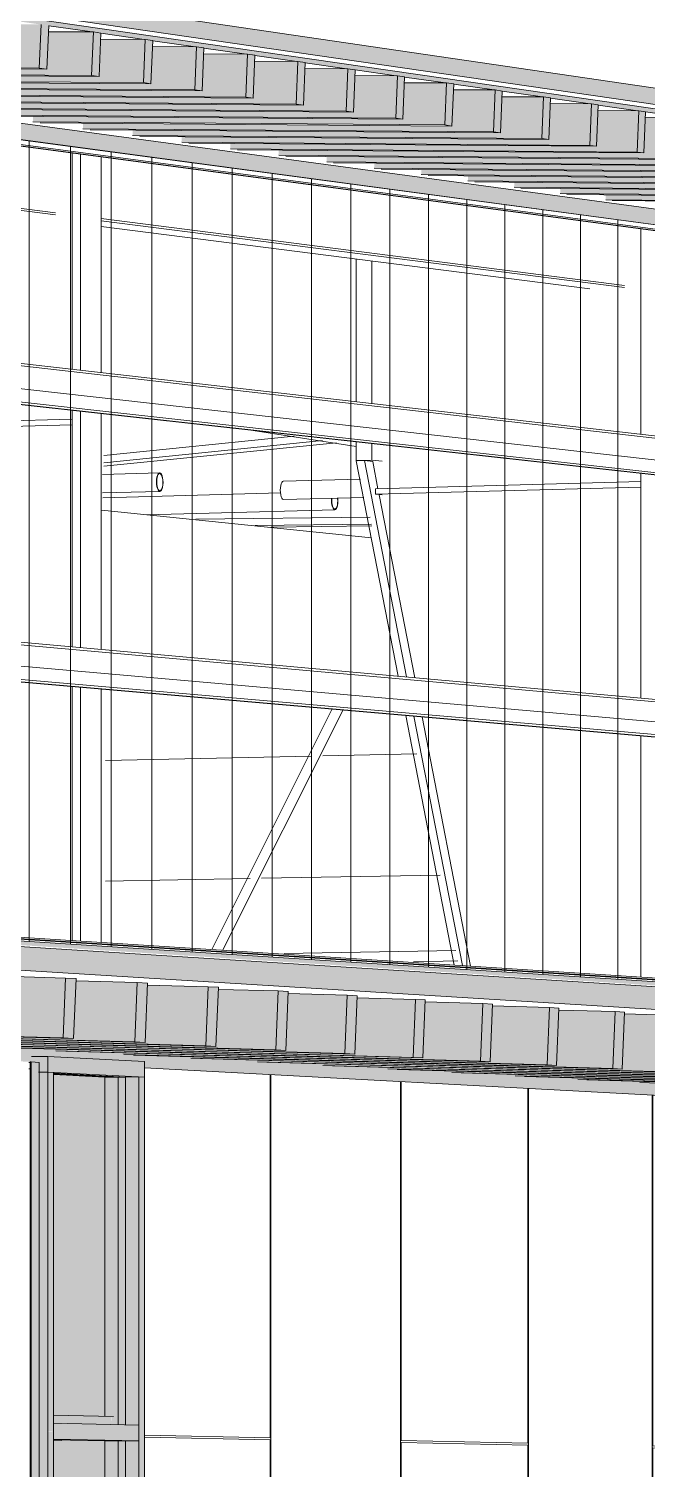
# Model space of a CAD drawing. Header units: inches. Extents: x 30681 to 92461, y -36095 to 66.
# Drawn here: x 92446.8823 to 92446.911, y 66.0095 to 66.0765 of the extents above; entities that cross this region are included whole.
import ezdxf

# ---------------------------------------------------------------- set-up
doc = ezdxf.new("R2010")
doc.units = ezdxf.units.IN
doc.header["$MEASUREMENT"] = 0
for name, color, linetype, lineweight in [('A-CLNG', 13, 'Continuous', 13), ('A-GLAZ-CURT', 52, 'Continuous', 9), ('A-GLAZ-CWMG', 51, 'Continuous', 9), ('A-ROOF', 132, 'Continuous', 13), ('A-WALL', 113, 'Continuous', 13), ('A-WALL-PATT', 111, 'Continuous', 13), ('L-SITE-WALL', 31, 'Continuous', 13), ('M-HVAC-DUCT', 70, 'Continuous', 9), ('Q-SPCQ', 91, 'Continuous', 9), ('S-BEAM', 12, 'Continuous', 9)]:
    doc.layers.add(name, color=color, linetype=linetype, lineweight=lineweight)

# ---------------------------------------------------------------- blocks, each defined once
blk = doc.blocks.new('FP_49-Looking North East Copy 1')
at = {"layer": 'A-WALL-PATT', "lineweight": 9}
for p, q in [((31214.104327, 66.010984), (31214.104327, 66.027861)), ((31214.104359, 65.99375), (31214.104359, 66.027859)), ((31214.110382, 65.993822), (31214.110382, 66.027537)), ((31214.110413, 66.010855), (31214.110413, 66.027535)), ((31214.116297, 66.010731), (31214.116297, 66.02722)), ((31214.116328, 65.993893), (31214.116328, 66.027218)), ((31214.122078, 65.993962), (31214.122078, 66.02691)), ((31214.122108, 66.010608), (31214.122108, 66.026909)), ((31214.127729, 66.01049), (31214.127729, 66.026608)), ((31214.127758, 65.994031), (31214.127758, 66.026606)), ((31214.133255, 65.994097), (31214.133255, 66.026312)), ((31214.133283, 66.010372), (31214.133283, 66.02631)), ((31214.138659, 66.010259), (31214.138659, 66.026023)), ((31214.138686, 65.994162), (31214.138686, 66.026021)), ((31214.143945, 65.994225), (31214.143945, 66.02574)), ((31214.143972, 66.010147), (31214.143972, 66.025738)), ((31214.149117, 66.010038), (31214.149117, 66.025463)), ((31214.149144, 65.994288), (31214.149144, 66.025461)), ((31214.15418, 65.994348), (31214.15418, 66.025192)), ((31214.154206, 66.009931), (31214.154206, 66.02519)), ((31214.159136, 66.009827), (31214.159136, 66.024926)), ((31214.159161, 65.994408), (31214.159161, 66.024925)), ((31214.104327, 66.010984), (31214.098479, 66.011107)), ((31214.104327, 66.010894), (31214.098479, 66.011017)), ((31214.104327, 65.976515), (31214.104327, 66.010894)), ((31214.116297, 66.010731), (31214.110413, 66.010855)), ((31214.110413, 65.97679), (31214.110413, 66.010767)), ((31214.116297, 66.010644), (31214.110413, 66.010767)), ((31214.116297, 65.977055), (31214.116297, 66.010644)), ((31214.127729, 66.01049), (31214.122108, 66.010608)), ((31214.122108, 65.977317), (31214.122108, 66.010522)), ((31214.127729, 66.010404), (31214.122108, 66.010522)), ((31214.127729, 65.977571), (31214.127729, 66.010404)), ((31214.138659, 66.010259), (31214.133283, 66.010372)), ((31214.133283, 65.977822), (31214.133283, 66.010288)), ((31214.138659, 66.010176), (31214.133283, 66.010288)), ((31214.138659, 65.978064), (31214.138659, 66.010176)), ((31214.149117, 66.010038), (31214.143972, 66.010147)), ((31214.143972, 65.978304), (31214.143972, 66.010064)), ((31214.149117, 66.009957), (31214.143972, 66.010064)), ((31214.149117, 65.978536), (31214.149117, 66.009957)), ((31214.159136, 66.009827), (31214.154206, 66.009931)), ((31214.154206, 65.978766), (31214.154206, 66.00985)), ((31214.159136, 66.009747), (31214.154206, 66.00985)), ((31214.159136, 65.978988), (31214.159136, 66.009747)), ((31214.15418, 65.994348), (31214.149144, 65.994288)), ((31214.149144, 65.994206), (31214.15418, 65.994267)), ((31214.15418, 65.978684), (31214.15418, 65.994267)), ((31214.163988, 65.994466), (31214.159161, 65.994408)), ((31214.159161, 65.994328), (31214.163988, 65.994387)), ((31214.159161, 65.97891), (31214.159161, 65.994328)), ((31214.110382, 65.993822), (31214.104359, 65.99375)), ((31214.104359, 65.99366), (31214.110382, 65.993734)), ((31214.104359, 65.976427), (31214.104359, 65.99366)), ((31214.110382, 65.9767), (31214.110382, 65.993734)), ((31214.122078, 65.993962), (31214.116328, 65.993893)), ((31214.116328, 65.993806), (31214.122078, 65.993876)), ((31214.116328, 65.976969), (31214.116328, 65.993806)), ((31214.122078, 65.97723), (31214.122078, 65.993876)), ((31214.133255, 65.994097), (31214.127758, 65.994031)), ((31214.127758, 65.993945), (31214.133255, 65.994012)), ((31214.127758, 65.977487), (31214.127758, 65.993945)), ((31214.133255, 65.977736), (31214.133255, 65.994012)), ((31214.143945, 65.994225), (31214.138686, 65.994162)), ((31214.138686, 65.994079), (31214.143945, 65.994143)), ((31214.138686, 65.977982), (31214.138686, 65.994079)), ((31214.143945, 65.97822), (31214.143945, 65.994143)), ((31214.149144, 65.978456), (31214.149144, 65.994206)), ((31214.154206, 65.978766), (31214.159136, 65.978988)), ((31214.143972, 65.978304), (31214.149117, 65.978536)), ((31214.122108, 65.977317), (31214.127729, 65.977571)), ((31214.133283, 65.977822), (31214.138659, 65.978064)), ((31214.110413, 65.97679), (31214.116297, 65.977055)), ((31214.116297, 65.976968), (31214.116297, 65.976968)), ((31214.098479, 65.976251), (31214.104327, 65.976515)), ((31214.110413, 65.976701), (31214.110413, 65.976701))]:
    blk.add_line(p, q, dxfattribs=at)
blk = doc.blocks.new('FP_51-Looking North East Copy 1')
at = {"layer": 'A-WALL-PATT', "lineweight": 9}
for p, q in [((31214.093125, 66.034047), (31214.093125, 66.071254)), ((31214.095041, 66.033925), (31214.095041, 66.070998)), ((31214.096942, 66.033803), (31214.096942, 66.070743)), ((31214.09883, 66.033706), (31214.09883, 66.07049)), ((31214.100705, 66.033562), (31214.100705, 66.070238)), ((31214.102566, 66.033443), (31214.102566, 66.069989)), ((31214.104414, 66.033324), (31214.104414, 66.069741)), ((31214.106249, 66.033207), (31214.106249, 66.069495)), ((31214.108071, 66.03309), (31214.108071, 66.069251)), ((31214.109881, 66.032974), (31214.109881, 66.069008)), ((31214.111677, 66.032859), (31214.111677, 66.068768)), ((31214.113462, 66.032745), (31214.113462, 66.068529)), ((31214.115233, 66.032632), (31214.115233, 66.068291)), ((31214.116993, 66.032519), (31214.116993, 66.068055)), ((31214.118741, 66.032407), (31214.118741, 66.067821)), ((31214.120476, 66.032296), (31214.120476, 66.067588))]:
    blk.add_line(p, q, dxfattribs=at)

msp = doc.modelspace()

# ---------------------------------------------------------------- hatches: boundary and pattern name
at = {"layer": 'A-CLNG'}
msp.add_hatch(color=256, dxfattribs=at).paths.add_polyline_path([(92447.103779, 66.016408), (92447.103779, 66.016776), (92447.106633, 66.016622), (92447.106605, 66.016785), (92447.043486, 66.020236), (92447.043486, 66.020268), (92447.041839, 66.020323), (92447.041839, 66.020356), (92447.040178, 66.020414), (92447.040178, 66.020445), (92447.038671, 66.020496), (92447.038671, 66.020529), (92447.037073, 66.020583), (92447.037073, 66.020617), (92447.035462, 66.020674), (92447.035462, 66.020705), (92447.033837, 66.020766), (92447.033837, 66.020794), (92447.032198, 66.020858), (92447.032198, 66.020884), (92447.030544, 66.020952), (92447.030544, 66.020975), (92447.028877, 66.021046), (92447.028877, 66.021066), (92447.027194, 66.021142), (92447.027194, 66.021158), (92447.025497, 66.021238), (92447.025497, 66.021251), (92447.023785, 66.021335), (92447.023785, 66.021345), (92447.022008, 66.021418), (92447.022008, 66.021441), (92447.020316, 66.021499), (92447.020316, 66.021535), (92447.018558, 66.021595), (92447.018558, 66.021632), (92447.016784, 66.021717), (92447.016784, 66.021729), (92447.014994, 66.021789), (92447.014994, 66.021827), (92447.013219, 66.021887), (92447.013219, 66.021925), (92447.011426, 66.022006), (92447.011352, 66.022027), (92447.009481, 66.02209), (92447.009479, 66.022129), (92447.00767, 66.022189), (92447.00767, 66.022229), (92447.005797, 66.022292), (92447.005797, 66.022332), (92447.003907, 66.022395), (92447.003907, 66.022435), (92447.001999, 66.022499), (92447.001999, 66.02254), (92447.000038, 66.022606), (92447.000038, 66.022647), (92446.998129, 66.022711), (92446.998129, 66.022752), (92446.996166, 66.022818), (92446.996166, 66.02286), (92446.994185, 66.022948), (92446.994185, 66.022968), (92446.992185, 66.023035), (92446.992162, 66.023079), (92446.990166, 66.023146), (92446.990166, 66.023189), (92446.988149, 66.023256), (92446.988149, 66.0233), (92446.985937, 66.023377), (92446.985937, 66.023417), (92446.983992, 66.023483), (92446.983992, 66.023528), (92446.981893, 66.023597), (92446.981893, 66.023643), (92446.979774, 66.023713), (92446.979774, 66.023759), (92446.977634, 66.02383), (92446.977634, 66.023876), (92446.975473, 66.023948), (92446.975473, 66.023995), (92446.973291, 66.024084), (92446.973291, 66.024115), (92446.971086, 66.024188), (92446.971086, 66.024236), (92446.968859, 66.024309), (92446.968859, 66.024358), (92446.96661, 66.024432), (92446.96661, 66.024481), (92446.964338, 66.024556), (92446.964338, 66.024606), (92446.962043, 66.024702), (92446.962043, 66.024732), (92446.959724, 66.024808), (92446.959724, 66.024859), (92446.957382, 66.024936), (92446.957382, 66.024987), (92446.955015, 66.025066), (92446.955015, 66.025117), (92446.952623, 66.025196), (92446.952623, 66.025249), (92446.950206, 66.025328), (92446.950206, 66.025381), (92446.947764, 66.025462), (92446.947764, 66.025515), (92446.945296, 66.025597), (92446.945296, 66.025651), (92446.942946, 66.025729), (92446.942946, 66.025783), (92446.940281, 66.02587), (92446.940281, 66.025926), (92446.937733, 66.02601), (92446.937733, 66.026066), (92446.935157, 66.02615), (92446.935157, 66.026207), (92446.932554, 66.026293), (92446.932554, 66.02635), (92446.929777, 66.026444), (92446.929777, 66.026499), (92446.927172, 66.026587), (92446.927172, 66.026643), (92446.92457, 66.026729), (92446.92457, 66.026788), (92446.921849, 66.026877), (92446.921849, 66.026938), (92446.919098, 66.027028), (92446.919098, 66.027089), (92446.916317, 66.02718), (92446.916317, 66.027241), (92446.913503, 66.027333), (92446.913503, 66.027396), (92446.910658, 66.027489), (92446.910658, 66.027552), (92446.907835, 66.027647), (92446.907835, 66.027709), (92446.904869, 66.027812), (92446.904869, 66.02787), (92446.901925, 66.027978), (92446.901925, 66.028032), (92446.899059, 66.028125), (92446.899059, 66.028192), (92446.895932, 66.028293), (92446.895932, 66.028361), (92446.892883, 66.028465), (92446.892883, 66.028528), (92446.889798, 66.028628), (92446.889798, 66.028698), (92446.886676, 66.028799), (92446.886676, 66.028869), (92446.883516, 66.028971), (92446.883516, 66.029043), (92446.880319, 66.029146), (92446.880319, 66.029218), (92446.877126, 66.029321), (92446.877126, 66.029395), (92446.873779, 66.029503), (92446.873779, 66.029577), (92446.87049, 66.029683), (92446.87049, 66.029758), (92446.867133, 66.029866), (92446.867133, 66.029943), (92446.863734, 66.030052), (92446.863734, 66.03013), (92446.860293, 66.03024), (92446.860293, 66.030319), (92446.856809, 66.03043), (92446.856809, 66.03051), (92446.85328, 66.030623), (92446.85328, 66.030704), (92446.849706, 66.030818), (92446.849706, 66.0309), (92446.846086, 66.031016), (92446.846086, 66.031099), (92446.84242, 66.031216), (92446.84242, 66.031301), (92446.838706, 66.031419), (92446.838706, 66.031505), (92446.834943, 66.031624), (92446.834943, 66.031712), (92446.831131, 66.031833), (92446.831131, 66.031921), (92446.827268, 66.032044), (92446.827268, 66.032134), (92446.823354, 66.032258), (92446.823354, 66.032349), (92446.819387, 66.032474), (92446.819387, 66.032567), (92446.815367, 66.032694), (92446.815367, 66.032788), (92446.811366, 66.032914), (92446.811366, 66.03301), (92446.80716, 66.033142), (92446.80716, 66.03324), (92446.802972, 66.033371), (92446.802972, 66.03347), (92446.802515, 66.033482), (92446.802532, 66.033072), (92446.815302, 66.032382), (92446.815302, 66.032033), (92446.815748, 66.032018), (92446.882262, 66.028458), (92446.882262, 66.028699), (92446.883145, 66.028712), (92446.887633, 66.028469), (92446.887633, 66.028174), (92446.95281, 66.024685), (92446.95281, 66.024898), (92446.953484, 66.024906), (92446.98056, 66.023429), (92446.98056, 66.023199), (92447.042836, 66.019881), (92447.042836, 66.020037), (92447.043486, 66.020038), (92447.045595, 66.019924), (92447.045595, 66.019717), (92447.077705, 66.017997), (92447.077705, 66.01816), (92447.077878, 66.018162), (92447.100478, 66.016918), (92447.100478, 66.016583), (92447.101156, 66.016547)], flags=0)
at = {"layer": 'A-GLAZ-CURT', "transparency": 33554458}
for points in [[(92446.886758, 66.011587), (92446.886758, 66.027751), (92446.883409, 66.027923), (92446.883411, 66.027863), (92446.885796, 66.027714), (92446.885796, 66.011993), (92446.886077, 66.01197), (92446.886102, 66.01192), (92446.886102, 66.011602), (92446.886394, 66.011596)], [(92446.883601, 66.012043), (92446.883601, 66.016867), (92446.883714, 66.016867), (92446.883714, 66.019268), (92446.883601, 66.019268), (92446.883601, 66.027854), (92446.883418, 66.02784), (92446.883418, 66.012047)], [(92446.885797, 66.011993), (92446.885797, 66.027738), (92446.883601, 66.02783), (92446.883601, 66.019268), (92446.883714, 66.019268), (92446.883714, 66.016867), (92446.883601, 66.016867), (92446.883601, 66.012043), (92446.884185, 66.012029)], [(92446.886102, 66.011602), (92446.886077, 66.01197), (92446.886036, 66.011987), (92446.88341, 66.012031), (92446.88341, 66.011661), (92446.8859, 66.011606)], [(92446.883409, 65.976712), (92446.886758, 65.976864), (92446.886758, 66.010847), (92446.885796, 66.010842), (92446.885796, 65.993695), (92446.886085, 65.993669), (92446.886102, 65.993626), (92446.886102, 65.992771), (92446.885901, 65.992597), (92446.885796, 65.992596), (92446.885796, 65.97687), (92446.883411, 65.976766)]]:
    msp.add_hatch(color=256, dxfattribs=at).paths.add_polyline_path(points, flags=0)
h = msp.add_hatch(color=256, dxfattribs=at)
h.paths.add_polyline_path([(92446.883411, 65.992562), (92446.885901, 65.992597), (92446.886102, 65.992771), (92446.886072, 65.993683), (92446.886037, 65.993694), (92446.885796, 65.993699), (92446.883418, 65.993703), (92446.88341, 65.992734)], flags=0)
h.paths.add_polyline_path([(92446.883766, 66.01087), (92446.883777, 66.010884), (92446.883417, 66.010878)], flags=0)
h = msp.add_hatch(color=256, dxfattribs=at)
h.paths.add_polyline_path([(92446.883418, 65.976765), (92446.883601, 65.976773), (92446.883601, 65.992565), (92446.883418, 65.992562), (92446.883418, 65.976864)], flags=0)
h.paths.add_polyline_path([(92446.883418, 65.993703), (92446.883601, 65.993705), (92446.883601, 66.010874), (92446.883418, 66.010851), (92446.883418, 65.993912)], flags=0)
h = msp.add_hatch(color=256, dxfattribs=at)
h.paths.add_polyline_path([(92446.883601, 65.976773), (92446.885797, 65.976882), (92446.885797, 65.992596), (92446.883601, 65.992565), (92446.883601, 65.976864)], flags=0)
h.paths.add_polyline_path([(92446.885797, 65.993699), (92446.885797, 66.010842), (92446.883601, 66.010874), (92446.883631, 65.993706)], flags=0)
at = {"layer": 'A-GLAZ-CWMG'}
for points in [[(92447.014827, 66.053488), (92447.014827, 66.05406), (92446.645922, 66.104035), (92446.645922, 66.102934), (92447.014397, 66.053546)], [(92446.976457, 66.028016), (92446.802766, 66.03914), (92446.802766, 66.03869), (92446.817442, 66.037775), (92446.822761, 66.037642), (92446.972197, 66.028134)], [(92446.882663, 66.027976), (92446.883143, 66.028002), (92446.883143, 66.028711), (92446.882263, 66.028699), (92446.882263, 66.02843), (92446.882663, 66.028432), (92446.882663, 66.027982)], [(92446.882366, 65.975925), (92446.882366, 66.028452), (92446.882322, 66.028427), (92446.882322, 65.975925)], [(92446.882366, 65.975925), (92446.882663, 65.975965), (92446.882663, 65.976672), (92446.882741, 65.976685), (92446.882711, 66.027971), (92446.882663, 66.028003), (92446.882663, 66.028436), (92446.882366, 66.028425), (92446.882366, 65.975942)], [(92446.887631, 66.027746), (92446.887631, 66.028469), (92446.883143, 66.028711), (92446.883161, 66.027981), (92446.887371, 66.027759)], [(92446.882741, 66.0113), (92446.883143, 66.011302), (92446.883124, 66.027982), (92446.882741, 66.027958), (92446.882741, 66.011302)], [(92446.883407, 66.011297), (92446.883407, 66.027968), (92446.883143, 66.02796), (92446.883143, 66.011302)], [(92446.887371, 66.011574), (92446.887371, 66.027754), (92446.886987, 66.027745), (92446.886758, 66.027745), (92446.886758, 66.011587), (92446.887313, 66.011575)], [(92446.887631, 66.011207), (92446.887631, 66.027746), (92446.887371, 66.027745), (92446.887371, 66.011212)], [(92446.887371, 66.010851), (92446.887371, 66.011574), (92446.883407, 66.011644), (92446.883407, 66.010932), (92446.887313, 66.010852)], [(92446.883143, 65.976666), (92446.883143, 66.011302), (92446.882741, 66.0113), (92446.882741, 65.976671), (92446.88279, 65.97667)], [(92446.883143, 65.976666), (92446.883407, 65.976685), (92446.883407, 66.011297), (92446.883143, 66.011293), (92446.883143, 65.976685)], [(92446.887371, 65.976852), (92446.887631, 65.976864), (92446.887631, 66.011207), (92446.887371, 66.011203), (92446.887371, 65.978451)], [(92446.887371, 65.976852), (92446.887371, 66.010851), (92446.886758, 66.010822), (92446.886758, 65.976859), (92446.887313, 65.976853)]]:
    msp.add_hatch(color=256, dxfattribs=at).paths.add_polyline_path(points, flags=0)
at = {"layer": 'A-ROOF'}
for points in [[(92447.028017, 66.056009), (92447.028017, 66.056592), (92446.663026, 66.110122), (92446.663026, 66.108986), (92447.027948, 66.056019)], [(92447.027948, 66.055706), (92447.027948, 66.055858), (92446.664366, 66.10848), (92446.664366, 66.108185), (92447.025857, 66.056008)], [(92446.971601, 66.027194), (92446.971601, 66.028113), (92446.822443, 66.037594), (92446.822443, 66.036364), (92446.970895, 66.027237)]]:
    msp.add_hatch(color=256, dxfattribs=at).paths.add_polyline_path(points, flags=0)
at = {"layer": 'S-BEAM'}
for points in [[(92446.882749, 66.074634), (92446.88283, 66.076652), (92446.882779, 66.07666), (92446.880727, 66.07667), (92446.880657, 66.07493), (92446.863089, 66.075037), (92446.863089, 66.074757), (92446.880739, 66.074647)], [(92446.883104, 66.074585), (92446.883174, 66.076602), (92446.88283, 66.076652), (92446.882749, 66.074634), (92446.882831, 66.074623)], [(92446.885181, 66.074293), (92446.885262, 66.076301), (92446.88521, 66.076309), (92446.883177, 66.07632), (92446.883108, 66.074586), (92446.865586, 66.074695), (92446.865586, 66.074418), (92446.881782, 66.074314)], [(92446.887591, 66.073954), (92446.887671, 66.075953), (92446.88762, 66.075961), (92446.885606, 66.075972), (92446.885536, 66.074244), (92446.868061, 66.074357), (92446.868061, 66.074082), (92446.886166, 66.073963)], [(92446.885532, 66.074243), (92446.885613, 66.07625), (92446.885262, 66.076301), (92446.885181, 66.074293), (92446.885262, 66.074281)], [(92446.887938, 66.073905), (92446.888019, 66.075903), (92446.88767, 66.075926), (92446.887591, 66.073954), (92446.887672, 66.073943)], [(92446.889978, 66.073619), (92446.890059, 66.075609), (92446.890007, 66.075616), (92446.888012, 66.075628), (92446.887943, 66.073906), (92446.870514, 66.074021), (92446.870514, 66.073749), (92446.888023, 66.073632)], [(92446.892344, 66.073286), (92446.892424, 66.075267), (92446.892373, 66.075275), (92446.890396, 66.075286), (92446.890327, 66.073571), (92446.873038, 66.073688), (92446.873038, 66.073419), (92446.890555, 66.073298)], [(92446.890323, 66.07357), (92446.890403, 66.075559), (92446.890058, 66.075593), (92446.889978, 66.073619), (92446.890059, 66.073607)], [(92446.892686, 66.073238), (92446.892766, 66.075218), (92446.892424, 66.075262), (92446.892344, 66.073286), (92446.892425, 66.073275)], [(92446.894689, 66.072957), (92446.894769, 66.074929), (92446.894718, 66.074936), (92446.892759, 66.074948), (92446.89269, 66.073239), (92446.875353, 66.073359), (92446.875353, 66.073093), (92446.89277, 66.07297)], [(92446.897013, 66.07263), (92446.897092, 66.074593), (92446.897042, 66.074601), (92446.895101, 66.074613), (92446.895032, 66.07291), (92446.877741, 66.073032), (92446.877741, 66.072769), (92446.895112, 66.072644)], [(92446.895028, 66.072909), (92446.895107, 66.07488), (92446.894769, 66.074929), (92446.894689, 66.072957), (92446.894939, 66.072921)], [(92446.897348, 66.072583), (92446.897428, 66.074545), (92446.897092, 66.074593), (92446.897013, 66.07263), (92446.897093, 66.072619)], [(92446.899316, 66.072306), (92446.899395, 66.074261), (92446.899328, 66.074269), (92446.897421, 66.074281), (92446.897353, 66.072584), (92446.880107, 66.072708), (92446.880107, 66.072447), (92446.897432, 66.07232)], [(92446.901599, 66.071986), (92446.901678, 66.073932), (92446.901627, 66.073939), (92446.899721, 66.073951), (92446.899653, 66.072261), (92446.882453, 66.072387), (92446.882453, 66.072129), (92446.899732, 66.072)], [(92446.899648, 66.07226), (92446.899728, 66.074213), (92446.899395, 66.074261), (92446.899328, 66.072305), (92446.899396, 66.072295)], [(92446.901928, 66.071939), (92446.902007, 66.073884), (92446.901678, 66.073932), (92446.901599, 66.071986), (92446.901678, 66.071975)], [(92446.903861, 66.071668), (92446.90394, 66.073605), (92446.90389, 66.073612), (92446.902001, 66.073625), (92446.901932, 66.07194), (92446.884778, 66.072069), (92446.884778, 66.071813), (92446.902012, 66.071682)], [(92446.906104, 66.071353), (92446.906182, 66.073281), (92446.906132, 66.073289), (92446.90426, 66.073302), (92446.904192, 66.071623), (92446.887083, 66.071754), (92446.887083, 66.071501), (92446.904271, 66.071367)], [(92446.904188, 66.071622), (92446.904267, 66.073558), (92446.90394, 66.073605), (92446.903861, 66.071668), (92446.90394, 66.071657)], [(92446.906428, 66.071307), (92446.906506, 66.073235), (92446.906182, 66.073281), (92446.906104, 66.071353), (92446.906183, 66.071342)], [(92446.908327, 66.07104), (92446.908405, 66.072961), (92446.908355, 66.072968), (92446.9065, 66.072981), (92446.906432, 66.071308), (92446.889368, 66.071441), (92446.889368, 66.07119), (92446.908106, 66.071042)], [(92446.91053, 66.070731), (92446.910608, 66.072643), (92446.910559, 66.07265), (92446.90872, 66.072663), (92446.908652, 66.070996), (92446.891633, 66.071131), (92446.891633, 66.070883), (92446.90873, 66.070745)], [(92446.908648, 66.070995), (92446.908726, 66.072914), (92446.908405, 66.072961), (92446.908327, 66.07104), (92446.908406, 66.071029)], [(92446.910849, 66.070686), (92446.910927, 66.072597), (92446.910608, 66.072643), (92446.91053, 66.070731), (92446.910609, 66.07072)], [(92446.912715, 66.070424), (92446.912793, 66.072327), (92446.912743, 66.072335), (92446.91092, 66.072348), (92446.910853, 66.070687), (92446.893879, 66.070824), (92446.893879, 66.070578), (92446.910931, 66.070438)], [(92446.914881, 66.070119), (92446.914958, 66.072015), (92446.914909, 66.072022), (92446.913102, 66.072035), (92446.913034, 66.07038), (92446.896105, 66.070519), (92446.896105, 66.070276), (92446.913112, 66.070134)], [(92446.917028, 66.069818), (92446.917105, 66.071705), (92446.916885, 66.071713), (92446.915265, 66.071726), (92446.915197, 66.070076), (92446.898313, 66.070217), (92446.898313, 66.069976), (92446.916885, 66.069819)], [(92446.919156, 66.069519), (92446.919233, 66.071398), (92446.919184, 66.071405), (92446.917409, 66.071419), (92446.917342, 66.069775), (92446.900502, 66.069918), (92446.900502, 66.069679), (92446.916889, 66.069538)], [(92446.921267, 66.069222), (92446.921343, 66.071093), (92446.921294, 66.0711), (92446.919535, 66.071114), (92446.919467, 66.069476), (92446.902672, 66.069621), (92446.902672, 66.069385), (92446.919545, 66.069237)], [(92446.923359, 66.068928), (92446.923435, 66.070791), (92446.923387, 66.070798), (92446.921642, 66.070812), (92446.921575, 66.06918), (92446.904824, 66.069327), (92446.904824, 66.069093), (92446.921652, 66.068943)], [(92446.925434, 66.068636), (92446.92551, 66.070492), (92446.925461, 66.070499), (92446.923732, 66.070513), (92446.923665, 66.068886), (92446.906958, 66.069035), (92446.906958, 66.068803), (92446.923742, 66.068652)], [(92446.927491, 66.068347), (92446.927567, 66.070195), (92446.927519, 66.070202), (92446.925804, 66.070216), (92446.925737, 66.068595), (92446.909074, 66.068746), (92446.909074, 66.068516), (92446.925814, 66.068363)], [(92446.88386, 66.029568), (92446.883972, 66.032352), (92446.881093, 66.03243), (92446.880984, 66.02973), (92446.860293, 66.030312), (92446.860293, 66.03024), (92446.881455, 66.029637)], [(92446.887193, 66.029382), (92446.887305, 66.032149), (92446.884462, 66.032226), (92446.884354, 66.029542), (92446.863734, 66.030117), (92446.863734, 66.030052), (92446.885838, 66.029421)], [(92446.890485, 66.029199), (92446.890596, 66.031948), (92446.887789, 66.032024), (92446.887681, 66.029356), (92446.867133, 66.029924), (92446.867133, 66.029866), (92446.890222, 66.029206)], [(92446.893736, 66.029017), (92446.893846, 66.031749), (92446.891074, 66.031825), (92446.890967, 66.029173), (92446.87049, 66.029733), (92446.87049, 66.029683), (92446.891078, 66.029093)], [(92446.884346, 66.029541), (92446.884458, 66.032323), (92446.883972, 66.032352), (92446.88386, 66.029568), (92446.883972, 66.029562)], [(92446.887673, 66.029356), (92446.887785, 66.032119), (92446.887305, 66.032149), (92446.887193, 66.029382), (92446.887305, 66.029376)], [(92446.890959, 66.029172), (92446.89107, 66.031919), (92446.890596, 66.031948), (92446.890485, 66.029199), (92446.890596, 66.029193)], [(92446.894204, 66.028991), (92446.894314, 66.031721), (92446.893846, 66.031749), (92446.893736, 66.029017), (92446.893846, 66.029011)], [(92446.896946, 66.028838), (92446.897056, 66.031553), (92446.894318, 66.031628), (92446.894212, 66.028992), (92446.873779, 66.029545), (92446.873779, 66.029502), (92446.895911, 66.028868)], [(92446.900117, 66.028661), (92446.900227, 66.03136), (92446.897523, 66.031434), (92446.897417, 66.028813), (92446.877126, 66.029386), (92446.877126, 66.029321), (92446.898997, 66.028694)], [(92446.90325, 66.028487), (92446.903359, 66.031169), (92446.900688, 66.031242), (92446.900582, 66.028637), (92446.880319, 66.029203), (92446.880319, 66.029146), (92446.900692, 66.02856)], [(92446.906345, 66.028314), (92446.906453, 66.03098), (92446.903815, 66.031052), (92446.903709, 66.028462), (92446.883516, 66.029021), (92446.883516, 66.028971), (92446.903818, 66.028387)], [(92446.897409, 66.028812), (92446.897519, 66.031525), (92446.897056, 66.031553), (92446.896946, 66.028838), (92446.897057, 66.028832)], [(92446.900574, 66.028636), (92446.900684, 66.031332), (92446.900227, 66.03136), (92446.900117, 66.028661), (92446.900227, 66.028655)], [(92446.903701, 66.028461), (92446.90381, 66.031141), (92446.903359, 66.031169), (92446.90325, 66.028487), (92446.903381, 66.028479)], [(92446.909402, 66.028143), (92446.90951, 66.030793), (92446.906903, 66.030865), (92446.906798, 66.02829), (92446.886676, 66.028869), (92446.886676, 66.028799), (92446.907797, 66.02819)], [(92446.912423, 66.027975), (92446.91253, 66.030609), (92446.909955, 66.03068), (92446.90985, 66.02812), (92446.889798, 66.028698), (92446.889798, 66.028628), (92446.912157, 66.027983)], [(92446.915408, 66.027808), (92446.915515, 66.030427), (92446.91297, 66.030497), (92446.912866, 66.027951), (92446.892883, 66.028528), (92446.892883, 66.02846), (92446.912973, 66.027879)], [(92446.906791, 66.028289), (92446.906899, 66.030953), (92446.906453, 66.03098), (92446.906345, 66.028314), (92446.906454, 66.028308)], [(92446.909843, 66.028119), (92446.909951, 66.030766), (92446.90951, 66.030793), (92446.909402, 66.028143), (92446.909511, 66.028137)], [(92446.918357, 66.027644), (92446.918464, 66.030246), (92446.915949, 66.030316), (92446.915846, 66.027785), (92446.895932, 66.028361), (92446.895946, 66.028293), (92446.91655, 66.027696)], [(92446.921272, 66.027481), (92446.921378, 66.030069), (92446.918893, 66.030137), (92446.91879, 66.027621), (92446.899059, 66.028192), (92446.899059, 66.028125), (92446.920934, 66.027491)], [(92446.924153, 66.027321), (92446.924258, 66.029893), (92446.921802, 66.029961), (92446.9217, 66.027458), (92446.901925, 66.028032), (92446.901925, 66.027966), (92446.921806, 66.027389)], [(92446.927, 66.027162), (92446.927105, 66.029719), (92446.924678, 66.029786), (92446.924575, 66.027298), (92446.904869, 66.02787), (92446.904869, 66.027805), (92446.925326, 66.02721)], [(92446.929814, 66.027005), (92446.929919, 66.029547), (92446.92752, 66.029614), (92446.927418, 66.027139), (92446.907834, 66.027709), (92446.907834, 66.027644), (92446.92971, 66.027008)], [(92446.932596, 66.02685), (92446.9327, 66.029377), (92446.930329, 66.029444), (92446.930227, 66.026983), (92446.910658, 66.027552), (92446.910658, 66.027489), (92446.930332, 66.026915)]]:
    msp.add_hatch(color=256, dxfattribs=at).paths.add_polyline_path(points, flags=0)

# ---------------------------------------------------------------- linework, layer by layer
at = {"layer": 'A-CLNG'}
msp.add_line((92446.882323, 66.028126), (92446.882262, 66.028129), dxfattribs=at)
at = {"layer": 'A-GLAZ-CURT'}
for p, q in [((92446.886758, 66.027751), (92446.883409, 66.027927)), ((92446.88341, 66.027904), (92446.886408, 66.027746)), ((92446.886408, 66.027746), (92446.886758, 66.027751)), ((92446.886408, 66.027746), (92446.886408, 66.011595)), ((92446.886758, 66.011587), (92446.886758, 66.027751)), ((92446.886758, 66.010847), (92446.883409, 66.010916)), ((92446.88341, 66.010907), (92446.886408, 66.010845)), ((92446.886408, 66.010845), (92446.886758, 66.010847)), ((92446.886408, 66.010845), (92446.886408, 65.976863)), ((92446.886758, 65.976859), (92446.886758, 66.010847))]:
    msp.add_line(p, q, dxfattribs=at)
at = {"layer": 'A-GLAZ-CWMG'}
for p, q in [((92447.014827, 66.05406), (92446.645922, 66.104035)), ((92447.014801, 66.053488), (92446.645881, 66.102931)), ((92447.014827, 66.053488), (92446.645922, 66.102934)), ((92447.014459, 66.05337), (92446.645762, 66.102634)), ((92447.014459, 66.05332), (92446.645762, 66.102537)), ((92447.014385, 66.053318), (92446.645762, 66.102515)), ((92446.802766, 66.03914), (92446.976457, 66.028016)), ((92446.802767, 66.03934), (92446.982343, 66.02778)), ((92446.802767, 66.039263), (92446.978874, 66.027949)), ((92446.882322, 66.028452), (92446.882366, 66.028452)), ((92446.882322, 65.975925), (92446.882322, 66.028452)), ((92446.882366, 66.028452), (92446.882741, 66.028432)), ((92446.882366, 65.975925), (92446.882366, 66.028452)), ((92446.883143, 66.028711), (92446.882394, 66.028701)), ((92446.882741, 65.975942), (92446.882741, 66.028432)), ((92446.883143, 66.027982), (92446.883143, 66.028711)), ((92446.887631, 66.028469), (92446.883143, 66.028711)), ((92446.887631, 66.028469), (92446.887631, 66.027746)), ((92446.882711, 66.027976), (92446.883143, 66.027982)), ((92446.882711, 66.027976), (92446.883143, 66.027982)), ((92446.883143, 66.027982), (92446.887631, 66.027746)), ((92446.883143, 66.027982), (92446.883407, 66.027968)), ((92446.883143, 66.027982), (92446.883143, 66.011302)), ((92446.883407, 66.011297), (92446.883407, 66.027968)), ((92446.883411, 66.027863), (92446.885796, 66.027738)), ((92446.885796, 66.027738), (92446.886758, 66.027751)), ((92446.885796, 66.027738), (92446.885796, 66.011984)), ((92446.886758, 66.027751), (92446.887371, 66.027759)), ((92446.887371, 66.027759), (92446.887631, 66.027746)), ((92446.887371, 66.027759), (92446.887371, 66.011212)), ((92446.887631, 66.011207), (92446.887631, 66.027746)), ((92446.883407, 66.010932), (92446.883407, 66.011661)), ((92446.887371, 66.011574), (92446.883407, 66.011661)), ((92446.883143, 66.011302), (92446.883143, 65.976666)), ((92446.883407, 65.976678), (92446.883407, 66.011297)), ((92446.887371, 66.011574), (92446.887371, 66.010851)), ((92446.887371, 66.011212), (92446.887371, 65.976852)), ((92446.887631, 65.976864), (92446.887631, 66.011207)), ((92446.883407, 66.010932), (92446.887371, 66.010851)), ((92446.883411, 66.010891), (92446.885796, 66.010842)), ((92446.885796, 66.010867), (92446.885796, 65.993695)), ((92446.886758, 66.010847), (92446.885796, 66.010842)), ((92446.887371, 66.010851), (92446.886758, 66.010847))]:
    msp.add_line(p, q, dxfattribs=at)
at = {"layer": 'A-ROOF'}
for p, q in [((92446.663026, 66.110122), (92447.028017, 66.056592)), ((92447.028017, 66.056009), (92446.663026, 66.108986)), ((92446.664366, 66.10848), (92447.027948, 66.055858)), ((92446.88521, 66.076309), (92446.883185, 66.076601)), ((92446.88762, 66.075961), (92446.885613, 66.07625)), ((92446.890007, 66.075616), (92446.888019, 66.075903)), ((92446.892373, 66.075275), (92446.890403, 66.075559)), ((92446.894718, 66.074936), (92446.892766, 66.075218)), ((92446.897042, 66.074601), (92446.895107, 66.07488)), ((92446.899328, 66.074271), (92446.897428, 66.074545)), ((92446.901627, 66.073939), (92446.899728, 66.074213)), ((92446.90389, 66.073612), (92446.902007, 66.073884)), ((92446.906132, 66.073289), (92446.904267, 66.073558)), ((92446.908355, 66.072968), (92446.906506, 66.073235)), ((92446.910559, 66.07265), (92446.908726, 66.072914)), ((92446.912743, 66.072335), (92446.910927, 66.072597)), ((92446.822443, 66.037594), (92446.971601, 66.028113)), ((92446.971601, 66.027194), (92446.822443, 66.036364))]:
    msp.add_line(p, q, dxfattribs=at)
at = {"layer": 'A-WALL'}
msp.add_line((92446.882296, 66.028429), (92446.882262, 66.02843), dxfattribs=at)
at = {"layer": 'L-SITE-WALL'}
for p, q in [((92446.978052, 66.027972), (92446.802767, 66.039221)), ((92446.953141, 66.024667), (92446.887632, 66.028174))]:
    msp.add_line(p, q, dxfattribs=at)
at = {"layer": 'M-HVAC-DUCT'}
for p, q in [((92446.885647, 66.054083), (92446.898182, 66.052799)), ((92446.885819, 66.042464), (92446.895401, 66.042665)), ((92446.895924, 66.042676), (92446.900291, 66.042767)), ((92446.901384, 66.037135), (92446.893071, 66.036984)), ((92446.892549, 66.036975), (92446.885819, 66.036852))]:
    msp.add_line(p, q, dxfattribs=at)
at = {"layer": 'Q-SPCQ'}
for p, q in [((92446.885682, 66.055747), (92446.888339, 66.05582)), ((92446.89409, 66.05543), (92446.897673, 66.055528)), ((92446.888354, 66.054963), (92446.885682, 66.054891)), ((92446.885697, 66.054666), (92446.893963, 66.054889)), ((92446.897838, 66.054679), (92446.894105, 66.054579)), ((92446.896334, 66.054641), (92446.896331, 66.05455)), ((92446.896342, 66.054549), (92446.896345, 66.054641)), ((92446.896614, 66.054622), (92446.896618, 66.05452)), ((92446.896629, 66.054519), (92446.896624, 66.054629)), ((92446.896487, 66.054112), (92446.887711, 66.053879)), ((92446.890784, 66.033714), (92446.896367, 66.044852)), ((92446.896869, 66.044809), (92446.891276, 66.033654))]:
    msp.add_line(p, q, dxfattribs=at)
for points in [[(92446.888501, 66.055376, 0), (92446.888495, 66.055487, 0), (92446.88848, 66.055592, 0), (92446.888456, 66.055683, 0), (92446.888424, 66.055755, 0), (92446.888387, 66.055801, 0), (92446.888347, 66.05582, 0), (92446.888307, 66.05581, 0), (92446.88827, 66.055771, 0), (92446.888238, 66.055706, 0), (92446.888214, 66.05562, 0), (92446.888198, 66.055518, 0), (92446.888193, 66.055408, 0)], [(92446.888193, 66.055408, 0), (92446.888198, 66.055296, 0), (92446.888214, 66.055192, 0), (92446.888238, 66.0551, 0), (92446.88827, 66.055029, 0), (92446.888307, 66.054982, 0), (92446.888347, 66.054963, 0), (92446.888387, 66.054974, 0), (92446.888424, 66.055013, 0), (92446.888456, 66.055077, 0), (92446.88848, 66.055164, 0), (92446.888495, 66.055265, 0), (92446.888501, 66.055376, 0)], [(92446.888204, 66.055407, 0), (92446.888209, 66.055509, 0), (92446.888223, 66.055604, 0), (92446.888246, 66.055684, 0), (92446.888275, 66.055744, 0), (92446.88831, 66.05578, 0), (92446.888347, 66.05579, 0), (92446.888384, 66.055772, 0), (92446.888418, 66.055729, 0), (92446.888448, 66.055662, 0), (92446.888471, 66.055578, 0), (92446.888485, 66.05548, 0), (92446.88849, 66.055377, 0)], [(92446.888354, 66.054994, 0), (92446.888347, 66.054994, 0), (92446.88831, 66.055011, 0), (92446.888275, 66.055055, 0), (92446.888246, 66.055121, 0), (92446.888223, 66.055206, 0), (92446.888209, 66.055303, 0), (92446.888204, 66.055407, 0)], [(92446.88849, 66.055377, 0), (92446.888485, 66.055274, 0), (92446.888471, 66.05518, 0), (92446.888448, 66.0551, 0), (92446.888418, 66.05504, 0), (92446.888384, 66.055004, 0)], [(92446.893947, 66.05502, 0), (92446.893952, 66.05513, 0), (92446.893967, 66.055231, 0), (92446.893991, 66.055317, 0), (92446.894022, 66.055381, 0), (92446.894059, 66.05542, 0), (92446.894098, 66.05543, 0)], [(92446.894105, 66.054579, 0), (92446.894098, 66.054579, 0), (92446.894059, 66.054598, 0), (92446.894022, 66.054644, 0), (92446.893991, 66.054715, 0), (92446.893967, 66.054806, 0), (92446.893952, 66.05491, 0), (92446.893947, 66.05502, 0)], [(92446.896331, 66.05455, 0), (92446.896336, 66.054441, 0), (92446.896351, 66.054337, 0), (92446.896375, 66.054247, 0), (92446.896405, 66.054177, 0), (92446.896441, 66.054131, 0), (92446.89648, 66.054113, 0), (92446.896519, 66.054123, 0), (92446.896555, 66.054161, 0), (92446.896585, 66.054225, 0), (92446.896609, 66.05431, 0), (92446.896624, 66.05441, 0), (92446.896629, 66.054519, 0)], [(92446.896486, 66.054143, 0), (92446.89648, 66.054143, 0), (92446.896444, 66.05416, 0), (92446.896411, 66.054203, 0), (92446.896382, 66.054268, 0), (92446.89636, 66.054351, 0), (92446.896346, 66.054447, 0), (92446.896342, 66.054549, 0)], [(92446.896618, 66.05452, 0), (92446.896614, 66.054419, 0), (92446.8966, 66.054326, 0), (92446.896578, 66.054247, 0), (92446.896549, 66.054188, 0), (92446.896516, 66.054152, 0)]]:
    msp.add_polyline3d(points, dxfattribs=at)
at = {"layer": 'S-BEAM'}
for p, q in [((92446.882831, 66.076659), (92446.882749, 66.074634)), ((92446.883104, 66.074585), (92446.883185, 66.076608)), ((92446.883177, 66.07632), (92446.885262, 66.076308)), ((92446.885262, 66.076308), (92446.885181, 66.074293)), ((92446.885613, 66.076258), (92446.885262, 66.076308)), ((92446.885532, 66.074243), (92446.885613, 66.076258)), ((92446.885606, 66.075972), (92446.887671, 66.07596)), ((92446.887671, 66.07596), (92446.887591, 66.073954)), ((92446.888019, 66.07591), (92446.887671, 66.07596)), ((92446.887938, 66.073905), (92446.888019, 66.07591)), ((92446.888012, 66.075628), (92446.890059, 66.075616)), ((92446.890059, 66.075616), (92446.889978, 66.073619)), ((92446.890403, 66.075566), (92446.890059, 66.075616)), ((92446.890323, 66.07357), (92446.890403, 66.075566)), ((92446.890396, 66.075286), (92446.892425, 66.075274)), ((92446.892425, 66.075274), (92446.892344, 66.073286)), ((92446.892766, 66.075225), (92446.892425, 66.075274)), ((92446.892686, 66.073238), (92446.892766, 66.075225)), ((92446.863089, 66.074757), (92446.882749, 66.074634)), ((92446.863453, 66.074708), (92446.883104, 66.074585)), ((92446.882749, 66.074634), (92446.883104, 66.074585)), ((92446.892759, 66.074948), (92446.894769, 66.074936)), ((92446.894769, 66.074936), (92446.894689, 66.072957)), ((92446.895108, 66.074887), (92446.894769, 66.074936)), ((92446.895028, 66.072909), (92446.895108, 66.074887)), ((92446.895101, 66.074613), (92446.897093, 66.074601)), ((92446.897093, 66.074601), (92446.897013, 66.07263)), ((92446.897428, 66.074552), (92446.897093, 66.074601)), ((92446.897348, 66.072583), (92446.897428, 66.074552)), ((92446.865586, 66.074418), (92446.885181, 66.074293)), ((92446.865947, 66.074369), (92446.885532, 66.074243)), ((92446.868061, 66.074082), (92446.887591, 66.073954)), ((92446.868418, 66.074034), (92446.887938, 66.073905)), ((92446.885181, 66.074293), (92446.885532, 66.074243)), ((92446.887591, 66.073954), (92446.887938, 66.073905)), ((92446.897421, 66.074281), (92446.899396, 66.074268)), ((92446.899396, 66.074268), (92446.899316, 66.072306)), ((92446.899728, 66.07422), (92446.899396, 66.074268)), ((92446.899648, 66.07226), (92446.899728, 66.07422)), ((92446.899721, 66.073951), (92446.901678, 66.073939)), ((92446.901678, 66.073939), (92446.901599, 66.071986)), ((92446.902007, 66.073891), (92446.901678, 66.073939)), ((92446.901928, 66.071939), (92446.902007, 66.073891)), ((92446.870514, 66.073749), (92446.889978, 66.073619)), ((92446.870868, 66.073701), (92446.890323, 66.07357)), ((92446.872944, 66.07342), (92446.892344, 66.073286)), ((92446.873295, 66.073372), (92446.892686, 66.073238)), ((92446.889978, 66.073619), (92446.890323, 66.07357)), ((92446.892344, 66.073286), (92446.892686, 66.073238)), ((92446.902001, 66.073625), (92446.90394, 66.073612)), ((92446.90394, 66.073612), (92446.903861, 66.071668)), ((92446.904267, 66.073565), (92446.90394, 66.073612)), ((92446.904188, 66.071622), (92446.904267, 66.073565)), ((92446.90426, 66.073302), (92446.906183, 66.073288)), ((92446.906183, 66.073288), (92446.906104, 66.071353)), ((92446.906506, 66.073242), (92446.906183, 66.073288)), ((92446.906428, 66.071307), (92446.906506, 66.073242)), ((92446.875353, 66.073093), (92446.894689, 66.072957)), ((92446.875701, 66.073045), (92446.895028, 66.072909)), ((92446.877741, 66.072769), (92446.897013, 66.07263)), ((92446.878085, 66.072722), (92446.897348, 66.072583)), ((92446.894689, 66.072957), (92446.895028, 66.072909)), ((92446.897013, 66.07263), (92446.897348, 66.072583)), ((92446.9065, 66.072981), (92446.908405, 66.072968)), ((92446.908405, 66.072968), (92446.908327, 66.07104)), ((92446.908726, 66.072921), (92446.908405, 66.072968)), ((92446.908648, 66.070995), (92446.908726, 66.072921)), ((92446.90872, 66.072663), (92446.910609, 66.072649)), ((92446.910609, 66.072649), (92446.91053, 66.070731)), ((92446.910927, 66.072604), (92446.910609, 66.072649)), ((92446.910849, 66.070686), (92446.910927, 66.072604)), ((92446.880107, 66.072447), (92446.899316, 66.072306)), ((92446.880449, 66.072401), (92446.899648, 66.07226)), ((92446.882453, 66.072129), (92446.901599, 66.071986)), ((92446.882791, 66.072083), (92446.901928, 66.071939)), ((92446.899316, 66.072306), (92446.899648, 66.07226)), ((92446.901599, 66.071986), (92446.901928, 66.071939)), ((92446.91092, 66.072348), (92446.912793, 66.072334)), ((92446.856382, 66.071383), (92446.883505, 66.06791)), ((92446.856382, 66.071277), (92446.883505, 66.067809)), ((92446.884778, 66.071813), (92446.903861, 66.071668)), ((92446.885114, 66.071768), (92446.904188, 66.071622)), ((92446.887083, 66.071501), (92446.906104, 66.071353)), ((92446.887416, 66.071455), (92446.906428, 66.071307)), ((92446.903861, 66.071668), (92446.904188, 66.071622)), ((92446.906104, 66.071353), (92446.906428, 66.071307)), ((92446.884273, 66.070685), (92446.884273, 66.060639)), ((92446.884659, 66.060595), (92446.884659, 66.070633)), ((92446.889368, 66.07119), (92446.908327, 66.07104)), ((92446.889698, 66.071146), (92446.908648, 66.070995)), ((92446.891633, 66.070883), (92446.91053, 66.070731)), ((92446.89196, 66.070839), (92446.910849, 66.070686)), ((92446.893879, 66.070578), (92446.912715, 66.070424)), ((92446.908327, 66.07104), (92446.908648, 66.070995)), ((92446.91053, 66.070731), (92446.910849, 66.070686)), ((92446.802768, 66.069969), (92447.014281, 66.045753)), ((92446.885618, 66.060485), (92446.885618, 66.070505)), ((92446.894203, 66.070534), (92446.91303, 66.070379)), ((92446.896105, 66.070276), (92446.914881, 66.070119)), ((92446.896427, 66.070232), (92446.915193, 66.070075)), ((92446.898313, 66.069976), (92446.917028, 66.069818)), ((92446.898632, 66.069933), (92446.917338, 66.069774)), ((92446.802767, 66.069845), (92447.014386, 66.04566)), ((92446.900502, 66.069679), (92446.919156, 66.069519)), ((92446.900818, 66.069636), (92446.919463, 66.069475)), ((92446.902672, 66.069385), (92446.921267, 66.069222)), ((92446.902985, 66.069342), (92446.921571, 66.069179)), ((92446.802772, 66.068615), (92447.011861, 66.045139)), ((92446.904824, 66.069093), (92446.923359, 66.068928)), ((92446.905135, 66.069051), (92446.923661, 66.068886)), ((92446.906958, 66.068803), (92446.925434, 66.068636)), ((92446.907266, 66.068761), (92446.925733, 66.068594)), ((92446.802772, 66.067903), (92447.011861, 66.044671)), ((92446.909074, 66.068516), (92446.927491, 66.068347)), ((92446.909379, 66.068474), (92446.927788, 66.068306)), ((92446.802771, 66.067788), (92447.011972, 66.044582)), ((92446.802771, 66.067759), (92447.011957, 66.044565)), ((92446.885621, 66.067639), (92446.90994, 66.064525)), ((92446.885621, 66.067539), (92446.90994, 66.06443)), ((92446.885624, 66.067272), (92446.90834, 66.064379)), ((92446.910705, 66.067157), (92446.910705, 66.057613)), ((92446.897471, 66.06577), (92446.897471, 66.059136)), ((92446.898203, 66.059052), (92446.898203, 66.065677)), ((92446.884273, 66.058723), (92446.884273, 66.047735)), ((92446.884659, 66.0477), (92446.884659, 66.05868)), ((92446.885618, 66.047614), (92446.885618, 66.058573)), ((92446.884273, 66.058325), (92446.871478, 66.057956)), ((92446.871478, 66.057692), (92446.884273, 66.058059)), ((92446.892487, 66.057823), (92446.897471, 66.057049)), ((92446.894599, 66.057525), (92446.885753, 66.05663)), ((92446.885753, 66.056296), (92446.895907, 66.057322)), ((92446.896559, 66.057221), (92446.885754, 66.056131)), ((92446.897471, 66.057267), (92446.897471, 66.056398)), ((92446.898203, 66.056418), (92446.898203, 66.057185)), ((92446.897471, 66.056398), (92446.898203, 66.056418)), ((92446.897559, 66.056388), (92446.897471, 66.056398)), ((92446.897856, 66.056396), (92446.897482, 66.056386)), ((92446.897482, 66.056386), (92446.899426, 66.046375)), ((92446.899808, 66.04634), (92446.897856, 66.056396)), ((92446.898242, 66.056354), (92446.897856, 66.056396)), ((92446.898678, 66.056366), (92446.898203, 66.056418)), ((92446.898242, 66.056354), (92446.898489, 66.055083)), ((92446.910705, 66.055415), (92446.89838, 66.055082)), ((92446.89838, 66.054831), (92446.910705, 66.055162)), ((92446.910705, 66.055792), (92446.910705, 66.045353)), ((92446.802767, 66.05495), (92446.993921, 66.037762)), ((92446.802768, 66.055079), (92446.993921, 66.037851)), ((92446.89838, 66.055082), (92446.89838, 66.054831)), ((92446.898678, 66.054799), (92446.89838, 66.054831)), ((92446.898545, 66.054796), (92446.900194, 66.046305)), ((92446.802772, 66.05381), (92446.993926, 66.036979)), ((92446.898123, 66.053762), (92446.890021, 66.053667)), ((92446.892782, 66.053383), (92446.898185, 66.053446)), ((92446.898203, 66.05336), (92446.893531, 66.053307)), ((92446.802771, 66.052978), (92446.993926, 66.036407)), ((92446.802771, 66.05295), (92446.993926, 66.036388)), ((92446.802772, 66.053098), (92446.993926, 66.03649)), ((92446.884273, 66.045888), (92446.884273, 66.034095)), ((92446.884659, 66.03407), (92446.884659, 66.045855)), ((92446.885618, 66.034008), (92446.885618, 66.045772)), ((92446.89978, 66.04455), (92446.902031, 66.032954)), ((92446.902412, 66.03293), (92446.900162, 66.044517)), ((92446.900548, 66.044483), (92446.902796, 66.032905)), ((92446.910705, 66.043598), (92446.910705, 66.032393)), ((92446.894126, 66.033498), (92446.9021, 66.033629)), ((92446.900138, 66.033109), (92446.902194, 66.033143)), ((92446.881093, 66.03243), (92446.883972, 66.032352)), ((92446.883972, 66.032352), (92446.88386, 66.029568)), ((92446.884458, 66.032323), (92446.883972, 66.032352)), ((92446.884346, 66.029541), (92446.884458, 66.032323)), ((92446.884462, 66.032226), (92446.887305, 66.032149)), ((92446.887305, 66.032149), (92446.887193, 66.029382)), ((92446.887785, 66.032119), (92446.887305, 66.032149)), ((92446.887673, 66.029356), (92446.887785, 66.032119)), ((92446.887789, 66.032024), (92446.890596, 66.031948)), ((92446.890596, 66.031948), (92446.890485, 66.029199)), ((92446.89107, 66.031919), (92446.890596, 66.031948)), ((92446.890959, 66.029172), (92446.89107, 66.031919)), ((92446.891074, 66.031825), (92446.893846, 66.031749)), ((92446.893846, 66.031749), (92446.893736, 66.029017)), ((92446.894314, 66.031721), (92446.893846, 66.031749)), ((92446.894204, 66.028991), (92446.894314, 66.031721)), ((92446.894318, 66.031628), (92446.897056, 66.031553)), ((92446.897056, 66.031553), (92446.896946, 66.028838)), ((92446.897519, 66.031525), (92446.897056, 66.031553)), ((92446.897409, 66.028812), (92446.897519, 66.031525)), ((92446.897523, 66.031434), (92446.900227, 66.03136)), ((92446.900227, 66.03136), (92446.900117, 66.028661)), ((92446.900684, 66.031332), (92446.900227, 66.03136)), ((92446.900574, 66.028636), (92446.900684, 66.031332)), ((92446.900688, 66.031242), (92446.903359, 66.031169)), ((92446.903359, 66.031169), (92446.90325, 66.028487)), ((92446.90381, 66.031141), (92446.903359, 66.031169)), ((92446.903701, 66.028461), (92446.90381, 66.031141)), ((92446.903815, 66.031052), (92446.906453, 66.03098)), ((92446.906453, 66.03098), (92446.906345, 66.028314)), ((92446.906899, 66.030953), (92446.906453, 66.03098)), ((92446.906791, 66.028289), (92446.906899, 66.030953)), ((92446.906903, 66.030865), (92446.90951, 66.030793)), ((92446.90951, 66.030793), (92446.909402, 66.028143)), ((92446.909951, 66.030766), (92446.90951, 66.030793)), ((92446.909843, 66.028119), (92446.909951, 66.030766)), ((92446.909955, 66.03068), (92446.91253, 66.030609)), ((92446.88386, 66.029568), (92446.860293, 66.03024)), ((92446.884346, 66.029541), (92446.860795, 66.030212)), ((92446.887193, 66.029382), (92446.863734, 66.030052)), ((92446.887673, 66.029356), (92446.86423, 66.030025)), ((92446.890485, 66.029199), (92446.867133, 66.029866)), ((92446.890959, 66.029172), (92446.867623, 66.029839)), ((92446.893736, 66.029017), (92446.87049, 66.029683)), ((92446.894204, 66.028991), (92446.870974, 66.029656)), ((92446.896946, 66.028838), (92446.873806, 66.029502)), ((92446.897409, 66.028812), (92446.874284, 66.029475)), ((92446.900117, 66.028661), (92446.877082, 66.029323)), ((92446.900574, 66.028636), (92446.877554, 66.029297)), ((92446.90325, 66.028487), (92446.880319, 66.029146)), ((92446.903701, 66.028461), (92446.880785, 66.02912)), ((92446.88386, 66.029568), (92446.884346, 66.029541)), ((92446.887193, 66.029382), (92446.887673, 66.029356)), ((92446.890485, 66.029199), (92446.890959, 66.029172)), ((92446.906345, 66.028314), (92446.883516, 66.028971)), ((92446.906791, 66.028289), (92446.883977, 66.028946)), ((92446.909402, 66.028143), (92446.886676, 66.028799)), ((92446.909843, 66.028119), (92446.887131, 66.028774)), ((92446.912423, 66.027975), (92446.889798, 66.028628)), ((92446.912858, 66.027951), (92446.890248, 66.028604)), ((92446.915408, 66.027808), (92446.892883, 66.02846)), ((92446.915838, 66.027784), (92446.893328, 66.028435)), ((92446.893736, 66.029017), (92446.894204, 66.028991)), ((92446.896946, 66.028838), (92446.897409, 66.028812)), ((92446.900117, 66.028661), (92446.900574, 66.028636)), ((92446.90325, 66.028487), (92446.903701, 66.028461)), ((92446.918357, 66.027644), (92446.895932, 66.028293)), ((92446.918782, 66.02762), (92446.896372, 66.028269)), ((92446.921272, 66.027481), (92446.898946, 66.028128)), ((92446.921692, 66.027458), (92446.89938, 66.028105)), ((92446.924153, 66.027321), (92446.901925, 66.027966)), ((92446.924568, 66.027297), (92446.902354, 66.027942)), ((92446.927, 66.027162), (92446.904869, 66.027805)), ((92446.92741, 66.027139), (92446.905294, 66.027782)), ((92446.906345, 66.028314), (92446.906791, 66.028289)), ((92446.909402, 66.028143), (92446.909843, 66.028119)), ((92446.929814, 66.027005), (92446.90778, 66.027646)), ((92446.93022, 66.026982), (92446.9082, 66.027623)), ((92446.932596, 66.02685), (92446.910658, 66.027489)), ((92446.88341, 66.012047), (92446.88619, 66.011984)), ((92446.883417, 66.010878), (92446.883801, 66.01087))]:
    msp.add_line(p, q, dxfattribs=at)

# ---------------------------------------------------------------- block references
at = {"layer": 'A-GLAZ-CURT'}
msp.add_blockref('FP_51-Looking North East Copy 1', (61232.789153, 0), dxfattribs=at)
at = {"layer": 'L-SITE-WALL', "lineweight": 9}
msp.add_blockref('FP_49-Looking North East Copy 1', (61232.789153, 0), dxfattribs=at)

doc.saveas('drawing.dxf')
